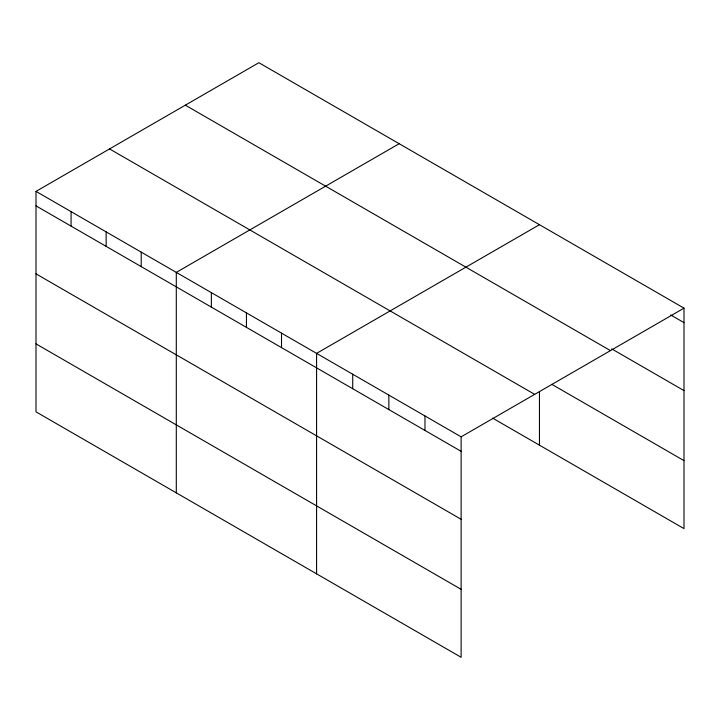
<?xml version="1.0" encoding="UTF-8"?>
<svg xmlns="http://www.w3.org/2000/svg" width="720" height="720" viewBox="0 0 720 720"><rect width="100%" height="100%" fill="white"/><g stroke="black" fill="none" stroke-linecap="round" stroke-linejoin="round"><path stroke-width="1.08" d="M461.124 519.282L461.124 436.833L36 191.385L36 411.849L461.124 657.288L461.124 519.282L36 273.843M492.696 418.167L684 528.615L684 308.151L258.876 62.712L36 191.385M399.168 143.703L176.292 272.385L176.292 492.84M539.46 224.703L316.584 353.376L316.584 573.84M461.124 436.833L684 308.151M670.689 314.946L684 322.632M611.73 348.885L684 390.609M185.328 105.174L610.452 350.613M551.817 384.327L684 460.638M109.548 148.923L534.672 394.362M36 205.866L461.124 451.314M36 343.872L461.124 589.32M539.46 391.68L539.46 445.167M424.989 415.962L424.989 430.452M388.854 395.1L388.854 409.59M352.719 374.238L352.719 388.719M281.511 333.126L281.511 347.607M246.438 312.876L246.438 327.366M211.365 292.626L211.365 307.116M141.219 252.135L141.219 266.616M106.146 231.885L106.146 246.366M71.073 211.635L71.073 226.116"/></g></svg>
